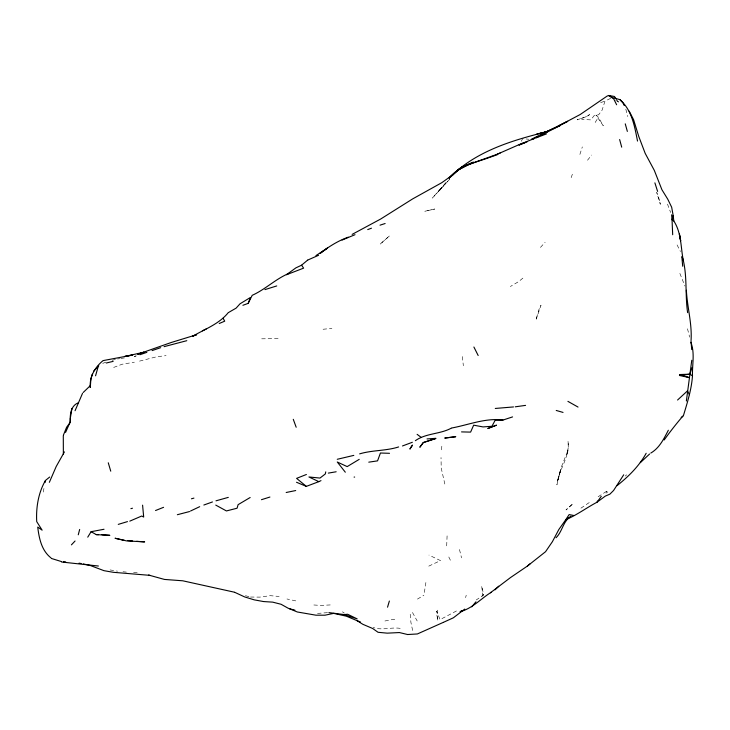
<?xml version="1.0" encoding="UTF-8"?>
<svg xmlns="http://www.w3.org/2000/svg" width="730" height="730" viewBox="0 0 730 730"><rect width="100%" height="100%" fill="white"/><g stroke="black" fill="none" stroke-linecap="round" stroke-linejoin="round"><path stroke-width="0.55" stroke-dasharray="3.65 2.74" d="M43.289 492.056L44.275 486.582M446.687 545.894L447.143 534.488M441.513 449.844L441.896 445.382M610.627 98.358L604.951 101.187L602.113 110.111L598.627 114.82L594.348 115.367L590.835 119.903L581.701 119.346M424.358 592.45L426.119 581.016M465.594 597.66L466.224 595.205M606.064 493.234L606.557 491.327L609.879 494.155M579.885 154.422L582.339 146.894M571.161 177.664L573.269 171.705M437.671 610.152L437.06 611.703L437.827 620.719L436.257 611.202L437.06 611.703L440.007 619.661L458.586 609.833M521.32 141.282L522.689 138.6L528.83 139.257M481.973 596.264L482.831 594.767L481.645 585.971L483.744 594.941L476.252 599.951M595.178 122.494L598.354 117.256L595.936 115.103L603.281 125.779L598.354 117.256M587.504 160.235L591.656 155.052M445.747 182.573L438.858 191.315L442.389 186.816L432.297 198.104L449.698 179.206L437.005 192.939M540.455 247.415L545.146 242.26M625.227 476.07L626.696 474.801M522.899 278.112L518.711 281.561L510.352 286.525M580.916 508.171L590.305 501.848M606.557 491.327L595.963 498.152M417.441 599.093L423.884 595.279M428.756 566.152L440.464 560.585L428.939 555.074M113.661 367.436L122.083 364.252L134.375 362.199M102.711 363.367L105.813 362.217M600.626 102.574L604.951 101.187M112.165 360.291L115.386 359.425M139.539 361.122L156.768 356.742L166.093 355.629M136.355 355.893L134.302 356.423L136.391 355.902M295.769 600.881L286.954 598.983M615.709 100.211L618.365 101.99L621.23 101.424M384.92 620.984L394.027 619.268L396.144 619.889M117.557 358.968L119.757 358.64M120.852 358.466L125.232 357.8M327.542 612.662L315.971 613.529M323.062 329.257L331.922 328.39M330.261 604.942L320.525 605.407L311.464 604.832M261.687 338.811L279.709 338.611M250.472 597.04L259.853 597.113L270.219 595.671L279.143 596.465M133.59 572.457L139.795 573.032M400.204 628.357C391.225 626.887 381.982 630.83 373.212 627.444M123.023 571.773L126.354 572.092M110.066 569.938L117.521 571.17M482.831 594.767L483.744 594.941M245.444 595.689L249.459 596.766M342.416 611.822L344.304 613.081M617.042 100.147L618.365 101.99M412.477 612.497L417.204 621.002M677.093 244.924L680.433 251.503M448.795 556.963L450.848 561.169M679.867 273.403L684.941 286.06M667.494 204.108L670.669 212.539M625.82 109.226L627.8 116.554M687.487 328.774L689.649 337.151M459.48 549.508L461.524 557.875M412.632 630.483L410.908 622.343L410.096 612.798M444.835 484.054L441.212 468.039L441.02 457.527M462.327 356.559L463.358 365.766M568.022 441.404C570.112 457.445 558.432 469.518 556.899 484.848L561.188 467.428L568.223 449.68L566.973 455.018L568.269 446.824L568.022 441.404M536.422 318.271L536.249 319.129L541.003 305.259L538.849 309.794L536.422 318.271M558.824 476.517L557.474 481.846L560.74 469.125L558.824 476.517M572.265 504.33L566.024 509.932L572.265 504.33M389.355 236.009L380.001 244.285L389.355 236.009M589.575 114.665L585.633 117.01L577.147 119.829L585.232 117.065L589.575 114.665M434.651 209.045L424.869 211.262L434.651 209.045M659.719 200.759L656.717 192.428L660.312 204.263L659.719 200.759"/><path stroke-width="1.09" d="M63.364 454.206L63.291 435.929M63.346 435.317L66.612 427.232L70.235 422.415L70.363 417.98M691.082 340.08C692.077 323.326 687.213 306.974 686.364 290.266M70.235 422.415C69.989 415.279 70.326 406.072 78.083 402.896M681.181 417.533L683.38 415.753C687.341 402.659 691.575 389.346 692.478 375.749C692.104 364.571 695.051 353.393 690.899 342.379M686.364 401.026L691.766 360.273M92.254 374.207L90.867 379.262L90.283 387.484C89.343 376.79 94.946 367.236 103.067 360.611L132.76 355.026L124.721 356.468L144.038 352.198L137.714 354.26L171.313 342.47L196.662 334.696L192.583 336.311C204.957 329.02 219.036 324.111 228.298 312.595M70.536 416.921L71.951 408.408M679.648 374.545L689.248 377.583L679.484 375.476L679.648 374.545L689.75 374.189L692.478 375.749M45.068 482.503L45.461 480.468L49.658 477.046M325.744 471.872L325.315 473.952L319.977 478.068L308.918 476.973L318.837 481.645L320.99 480.632M597.377 501.081L597.104 502.167C586.318 507.879 576.983 515.006 565.75 519.714L558.842 529.496L552.4 541.687L545.547 551.707L527.389 566.078L510.48 577.585L490.46 592.742L491.135 592.313C480.705 598.837 472.319 608.491 460.064 611.749L461.898 610.563M629.223 111.225L633.594 119.711L638.777 136.51L645.192 153.373L654.308 170.373L661.918 189.718L667.74 199.171L671.655 207.183L673.169 215.523L672.047 219.83L672.686 234.741M78.265 534.798L79.67 529.451M95.566 375.795L98.331 365.986M387.539 607.187L389.364 601.036M692.104 367.464L689.75 374.189L679.484 375.476M242.898 305.295L248.2 303.351L250.408 297.475L240.033 303.799L236.118 308.124L228.946 312.267M49.348 482.329L56.21 466.497L64.422 451.897M82.499 393.397L75.062 410.725M65.572 432.406L70.171 422.013M248.2 303.351L252.206 295.312C265.373 289.436 275.858 278.714 289.126 273.321M45.461 480.468C38.325 492.796 35.971 507.505 36.71 521.612L42.13 530.163L37.723 527.069C39.119 538.402 41.528 550.539 51.063 557.966M668.351 430.244C663.789 438.876 659.537 447.955 650.786 453.084M623.721 474.801L613.565 490.496L609.879 494.155L605.325 496.09L597.104 502.167L601.264 496.318M87.746 537.161L91.086 531.705L104.034 529.259M646.178 453.275C639.033 466.251 628.503 476.526 617.023 485.678M682.769 416.237C676.181 423.902 670.021 431.795 664.181 439.971M423.081 442.836L419.832 447.244L423.327 442.544L435.591 438.575L423.327 442.544M475.942 601.812L471.726 606.849M450.529 176.815C475.768 151.375 512.314 140.206 546.378 131.893M556.023 537.755C562.483 531.549 562.93 521.266 570.924 516.192M71.421 544.863L75.062 541.012M93.659 371.15L98.796 365.785M649.591 454.024L640.329 462.656M495.049 589.84L498.736 586.199M449.224 178.047L459.352 169.013L449.224 178.047C458.951 165.628 475.084 162.726 489.073 157.616M83.165 392.521L90.091 385.851M457.619 170.811L460.913 167.663L473.286 162.206L460.913 167.663L458.75 169.615M677.568 400.031L687.414 390.942L689.421 394.656M452.965 174.716L441.823 182.673L412.696 198.879L380.686 219.018L352.143 234.385M527.389 566.078L530.053 563.806M460.146 169.132L463.587 166.239L456.861 170.784L459.672 169.305M301.581 265.191L303.616 268.147L286.434 274.745L295.86 267.883L301.581 265.191L307.659 260.108M464.764 609.085L453.357 617.808L443.913 622.115M568.278 517.862L565.75 519.714L569.144 514.568L573.981 515.535M315.953 255.591L327.451 248.09L319.941 253.502C328.573 246.795 337.944 240.845 348.292 237.159M359.206 459.362L347.179 466.607L337.278 462.008L345.317 472.21M250.162 497.513L238.108 504.658L237.077 508.217L226.428 510.945L215.751 505.096M415.352 440.692C426.028 433.072 440.007 434.341 451.386 428.118M540.62 135.424L560.175 125.514L543.768 132.833L548.13 131.318L536.395 134.201M461.552 168.32L469.052 164.387L497.23 154.231L522.999 142.925M202.393 330.809L206.261 328.956M531.33 139.275L567.712 121.326L558.112 126.226L580.25 114.482L607.114 96.086L608.647 95.475L614.414 96.469L616.385 99.234M190.512 511.036L199.701 506.675M532.845 139.138L538.512 136.492M307.859 259.999L318.59 255.281M342.078 240.07L354.999 234.695M129.794 521.138L141.748 516.01L143.691 517.068L142.587 505.16M219.237 323.49L224.712 321.182L223.079 318.243M497.23 154.231L500.178 153.035M527.398 141.656L519.012 145.042L525.509 142.414M523.437 142.897L534.132 138.618M155.545 510.526L163.584 507.314M306.399 474.491L296.59 478.369L306.326 486.372L318.837 481.645M536.139 137.861L546.514 133.864M367.728 229.603L371.47 228.198M402.495 445.966L412.35 442.27M490.131 157.242L497.413 154.66M203.843 505.023L212.466 501.948M443.466 622.307L417.377 633.959L407.577 634.525L399.41 632.554L387.238 633.156L378.049 632.289L372.674 628.493L362.856 624.305L357.025 620.655L346.403 616.193L333.683 613.373L324.996 615.198L315.971 615.198L297.302 611.977L288.012 608.145L281.077 604.276L272.719 602.14L263.585 601.557L254.232 599.859L244.641 596.921L234.732 592.322M139.959 354.716L146.867 352.344M152.068 350.601L160.673 347.672M461.533 431.895L470.604 432.114L473.661 425.17L483.023 426.922L491.929 426.274L495.168 420.27L503.007 420.051L512.579 416.903M380.029 225.178L385.139 223.517M261.468 499.694L269.908 497.039M264.935 289.609L276.743 285.941M118.26 524.386L127.476 521.612M130.871 508.673L132.477 508.217M216.007 500.817L228.298 497.376M191.442 498.8L193.934 498.106M186.798 340.682L164.04 346.668M398.644 446.942C385.978 450.994 372.382 450.054 359.635 453.868M451.897 427.972C468.687 424.842 485.806 417.706 503.007 420.051M177.353 514.714L189.544 511.548M353.813 455.383L337.251 459.289M106.288 363.011L113.15 361.368M539.516 133.49L547.482 131.637M286.178 492.495L295.696 490.551M328.336 473.104L336.165 471.772M368.769 462.163L377.556 460.867L380.44 453.011L389.519 453.303M515.207 406.82L525.573 405.378M495.278 408.453L513.5 406.938M343.921 614.551L347.653 614.268L357.171 618.885L343.921 614.551L328.892 612.598M354.087 477.101L354.652 477.055M427.023 438.949L435.929 438.319M91.086 531.705L96.287 534.625L98.55 534.661M101.954 534.725L109.838 535.336L96.287 534.625M127.522 540.574L132.605 540.957M136.683 541.286L144.659 541.897L126.436 540.884L115.039 538.247L124.465 540.346M149.988 575.359L113.287 572.302L103.943 570.668L90.21 565.458L83.284 563.934M61.265 561.516L51.447 558.468M63.483 561.735L65.691 561.963M98.413 566.024L61.539 562.009M79.068 563.159L81.176 563.551M234.467 592.212L182.746 580.797L164.432 579.428L148.546 575.03M289.682 608.811L294.92 610.161M637.527 141.072C634.562 126.19 631.961 110.121 619.889 99.618L612.908 97.729L608.647 95.475L613.063 98.431M556.233 410.452L563.04 412.423M357.025 620.655L360.456 621.987M296.517 482.256L306.326 486.372M567.913 401.363L578.023 407.066M687.623 312.659C685.041 295.029 687.359 277.382 683.17 259.907C680.688 246.713 681.446 232.751 673.808 220.971L672.047 219.83L671.609 214.803M417.113 434.341L421.101 437.325M619.889 99.618L622.9 102.793L624.223 105.485M473.898 347.015L478.168 355.501M613.592 98.65L616.631 104.755M657.602 191.415L654.883 182.856M293.277 419.312L296.179 427.242M682.148 256.759L683.17 259.907M108.268 462.784L110.75 471.169M625.254 123.844L627.353 131.418M619.642 139.549L621.705 147.168M680.05 237.943L680.688 240.763L679.402 234.011L679.885 236.958M673.169 215.523L673.808 220.971M681.847 256.768L682.696 266.258M691.009 340.846L691.712 349.551M410.844 447.435L409.904 449.087L412.505 445.09L410.844 447.435M496.373 425.216L487.959 428.446L496.373 425.216M455.666 436.713L444.908 438.036L455.666 436.713"/></g></svg>
